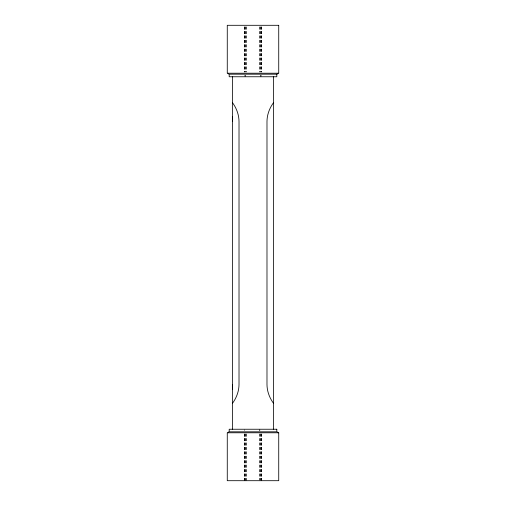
<?xml version="1.0" encoding="UTF-8"?>
<svg xmlns="http://www.w3.org/2000/svg" width="506" height="506" viewBox="0 0 506 506"><rect width="100%" height="100%" fill="white"/><g stroke="black" fill="none" stroke-linecap="round" stroke-linejoin="round"><path stroke-width="0.38" stroke-dasharray="2.53 1.9" d="M261.697 26.862L261.697 72.08M261.697 433.92L261.697 480.7M261.57 26.862L261.57 72.08M261.57 433.92L261.57 480.7M261.216 26.862L261.216 72.08M261.216 75.198L261.216 76.76M261.216 433.92L261.216 480.7M260.729 26.862L260.729 72.08M260.729 75.198L260.729 76.76M260.729 433.92L260.729 479.922M260.248 26.862L260.248 72.08M260.248 75.198L260.248 76.76M260.248 433.92L260.248 480.7M259.894 26.862L259.894 72.08M259.894 429.24L259.894 430.802M259.894 433.92L259.894 480.7M259.768 26.862L259.768 72.08M259.768 429.24L259.768 430.802M259.768 433.92L259.768 479.922M246.232 26.862L246.232 72.08M246.232 433.92L246.232 480.7M246.106 26.862L246.106 72.08M246.106 433.92L246.106 480.7M245.752 26.862L245.752 72.08M245.752 75.198L245.752 76.76M245.752 433.92L245.752 480.7M245.271 26.862L245.271 72.08M245.271 75.198L245.271 76.76M245.271 433.92L245.271 480.7M244.784 26.862L244.784 72.08M244.784 429.24L244.784 430.802M244.784 433.92L244.784 480.7M244.43 26.862L244.43 72.08M244.43 433.92L244.43 480.7M244.303 26.862L244.303 72.08M244.303 75.198L244.303 76.76M244.303 433.92L244.303 480.7"/><path stroke-width="0.76" d="M232.418 389.342L232.418 384.478M232.418 121.522L232.418 116.658M278.085 73.218L277.358 74.066M227.915 432.782L228.642 431.934M273.582 102.585C269.546 108.063 267.016 114.672 266.985 121.522L266.985 384.478C267.016 391.328 269.546 397.937 273.582 403.415M232.418 403.415C236.454 397.937 238.984 391.328 239.015 384.478L239.015 121.522C238.984 114.672 236.454 108.063 232.418 102.585M228.642 74.066L227.915 73.218M277.358 431.934L278.085 432.782M273.582 76.76L273.582 429.24M232.418 76.76L232.418 429.24M278.73 25.3L227.27 25.3L227.27 73.218L278.73 73.218L278.73 25.3M276.801 74.186L229.199 74.186L229.199 76.76L276.801 76.76L276.801 74.186M276.801 429.24L229.199 429.24L229.199 431.814L276.801 431.814L276.801 429.24M278.73 432.782L227.27 432.782L227.27 480.7L278.73 480.7L278.73 432.782"/></g></svg>
